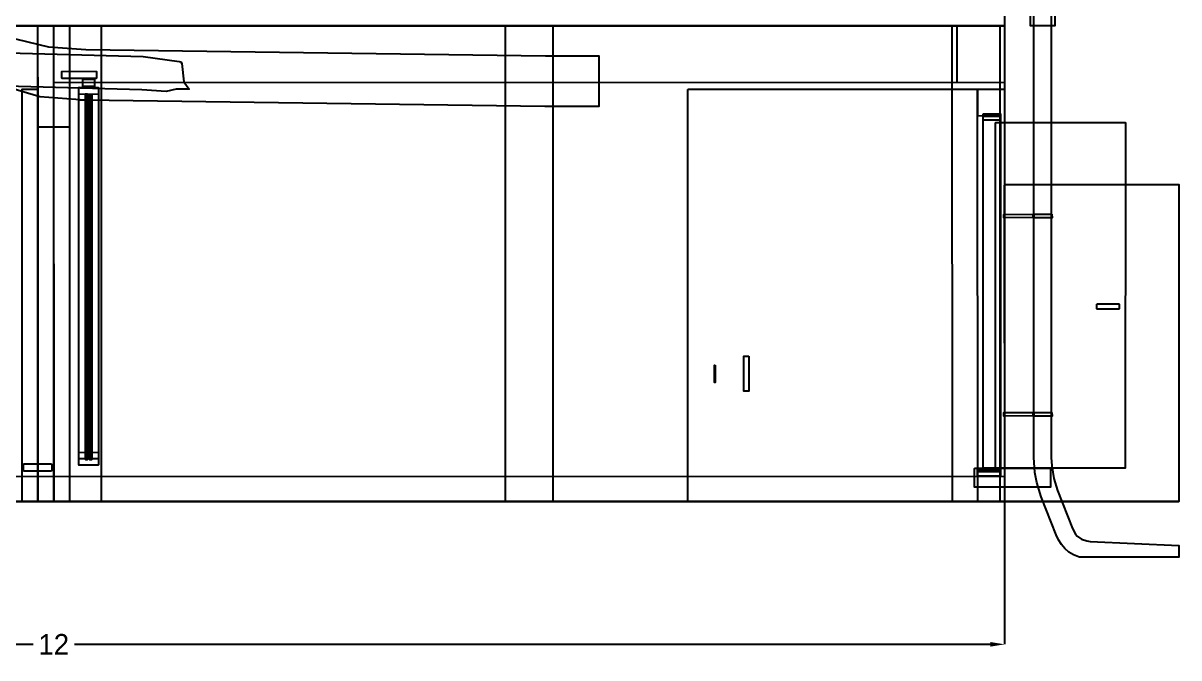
# Model space of a CAD drawing. Header units: metres. Extents: x 359.6 to 413.1, y -1 to 8.9.
# Drawn here: x 405.81 to 413.1, y -0.99 to 3.02 of the extents above; entities that cross this region are included whole.
import ezdxf

# ---------------------------------------------------------------- set-up
doc = ezdxf.new("R2010")
doc.units = ezdxf.units.M
doc.layers.add('COTAS', color=4, linetype='Continuous')
doc.layers.add('VISTA', color=8, linetype='Continuous')
doc.dimstyles.get("Standard").update_dxf_attribs({"dimtxt": 2.5, "dimasz": 2.5, "dimexe": 1.25, "dimexo": 0.625, "dimtad": 1, "dimcen": 2.5, "dimazin": 3, "dimtfac": 1, "dimtmove": 0, "dimatfit": 3})

# ---------------------------------------------------------------- blocks, each defined once
blk = doc.blocks.new('_CLOSEDFILLED')
at = {"color": 0, "linetype": 'BYBLOCK'}
blk.add_solid([(-1, 0.164), (0, 0), (-1, -0.164)], dxfattribs=at)
blk = doc.blocks.new('*D2')
for p, q in [((400, 0), (400, -0.9)), ((412, 0), (412, -0.9)), ((400.09, -0.9), (405.87, -0.9)), ((406.13, -0.9), (411.91, -0.9))]:
    blk.add_line(p, q)
at = {"layer": 'Defpoints'}
for p in [(400, 0), (412, 0), (400, -0.9)]:
    blk.add_point(p, dxfattribs=at)
at = {"layer": 'COTAS', "xscale": 0.09, "yscale": 0.09, "rotation": 180}
blk.add_blockref('_CLOSEDFILLED', (400, -0.9), dxfattribs=at)
at = {"layer": 'COTAS', "xscale": 0.09, "yscale": 0.09}
blk.add_blockref('_CLOSEDFILLED', (412, -0.9), dxfattribs=at)
at = {"layer": 'COTAS', "insert": (406, -0.9), "char_height": 0.13, "attachment_point": 5}
blk.add_mtext('12', dxfattribs=at)

msp = doc.modelspace()

# ---------------------------------------------------------------- linework, layer by layer
at = {"layer": 'VISTA'}
msp.add_line((399.6, 0), (413.1, 0), dxfattribs=at)
for points in [[(405.73, 8.7), (405.73, 3.13), (405.722639, 2.997972), (405.706949, 2.925148), (405.767016, 2.914248), (405.967277, 2.867657), (406.203037, 2.849971), (409.101975, 2.809988), (409.44, 2.81), (409.44, 2.49), (409.098025, 2.490012), (406.196962, 2.530029), (405.912724, 2.552343), (405.592983, 2.645752), (405.579212, 2.828046), (405.417361, 2.902028), (405.41, 3.13), (405.41, 8.7), (405.73, 8.7)], [(412.316999, 3.29), (412.316999, 3), (412.163, 3), (412.163, 3.29), (412.316999, 3.29)], [(412, 3.2), (412, 3), (400, 3), (400, 3.2), (412, 3.2)], [(400, 2.9955), (400.001895, 2.999169), (405.9955, 3), (405.999169, 2.998105), (406, 0.0045), (405.998105, 0.000831), (400.001318, 0.001318), (400, 2.9955)], [(400, 2.9955), (400.0045, 3), (411.995501, 3), (412, 2.9955), (412, 0.0045), (411.995501, 0), (400.0045, 0), (400, 0.0045), (400, 2.9955)], [(405.9, 2.9955), (405.9045, 3), (406.0955, 3), (406.1, 2.9955), (406.1, 0.0045), (406.0955, 0), (405.901318, 0.001318), (405.9, 2.9955)], [(405.9, 2.9955), (405.9045, 3), (406.0955, 3), (406.1, 2.9955), (406.1, 2.3645), (406.0955, 2.36), (405.901318, 2.361318), (405.9, 2.9955)], [(405.9, 3), (406.1, 3), (406.1, 0), (405.9, 0), (405.9, 3)], [(406, 2.9955), (406.0045, 3), (406.2955, 3), (406.3, 2.9955), (406.3, 0.0045), (406.2955, 0), (406.001318, 0.001318), (406, 2.9955)], [(406, 2.9955), (406.0045, 3), (411.995501, 3), (412, 2.9955), (412, 2.6445), (411.995501, 2.64), (406.001318, 2.641318), (406, 2.9955)], [(408.85, 2.9983), (408.8517, 3), (409.1483, 3), (409.15, 2.9983), (409.15, 0.0017), (409.1483, 0), (408.850848, 0.0005), (408.85, 2.9983)], [(411.67, 2.9955), (411.6745, 3), (411.9655, 3), (411.969999, 2.9955), (411.969999, 0.0045), (411.9655, 0), (411.671318, 0.001318), (411.67, 2.9955)], [(411.700831, 2.998105), (411.7045, 3), (411.998106, 2.999169), (412, 2.9955), (411.999169, 2.641895), (411.995501, 2.64), (411.701319, 2.641318), (411.700831, 2.998105)], [(406.202343, 2.813426), (406.202343, 2.813426), (406.202343, 2.813426), (406.202343, 2.813426)], [(406.268, 2.7125), (406.27, 2.7105), (406.27, 2.6695), (406.268, 2.6675), (406.052, 2.6675), (406.05, 2.6695), (406.050586, 2.711914), (406.268, 2.7125)], [(406.268, 2.7125), (406.27, 2.7105), (406.27, 2.6695), (406.268, 2.6675), (406.052, 2.6675), (406.05, 2.6695), (406.050586, 2.711914), (406.268, 2.7125)], [(406.268, 2.7125), (406.27, 2.7105), (406.27, 2.6695), (406.268, 2.6675), (406.052, 2.6675), (406.05, 2.6695), (406.050586, 2.711914), (406.268, 2.7125)], [(406.268, 2.7125), (406.27, 2.7105), (406.27, 2.6695), (406.268, 2.6675), (406.052, 2.6675), (406.05, 2.6695), (406.050586, 2.711914), (406.268, 2.7125)], [(406.268, 2.7125), (406.27, 2.7105), (406.27, 2.6695), (406.268, 2.6675), (406.052, 2.6675), (406.05, 2.6695), (406.050586, 2.711914), (406.268, 2.7125)], [(406.2575, 2.6625), (406.2575, 2.6175), (406.1825, 2.6175), (406.1825, 2.6625), (406.2575, 2.6625)], [(405.9, 2.6), (405.9, 0), (405.8, 0), (405.8, 2.6), (405.9, 2.6)], [(406.158672, 2.609828), (406.1615, 2.611), (406.280816, 2.610261), (406.2825, 2.607), (406.281762, 2.530684), (406.2785, 2.529), (406.159184, 2.529738), (406.1575, 2.533), (406.158672, 2.609828)], [(406.158672, 2.609828), (406.1615, 2.611), (406.280816, 2.610261), (406.2825, 2.607), (406.281762, 2.530684), (406.2785, 2.529), (406.159184, 2.529738), (406.1575, 2.533), (406.158672, 2.609828)], [(406.2785, 2.57), (406.281329, 2.568828), (406.2825, 2.566), (406.2825, 0.274), (406.281329, 0.271172), (406.2785, 0.27), (406.1615, 0.27), (406.158672, 0.271172), (406.1575, 0.274), (406.158672, 2.568828), (406.2785, 2.57)], [(406.2785, 2.57), (406.281329, 2.568828), (406.2825, 2.566), (406.2825, 0.274), (406.281329, 0.271172), (406.2785, 0.27), (406.1615, 0.27), (406.158672, 0.271172), (406.1575, 0.274), (406.158672, 2.568828), (406.2785, 2.57)], [(406.2785, 2.57), (406.281329, 2.568828), (406.2825, 2.566), (406.2825, 0.274), (406.281329, 0.271172), (406.2785, 0.27), (406.1615, 0.27), (406.158672, 0.271172), (406.1575, 0.274), (406.158672, 2.568828), (406.2785, 2.57)], [(406.2785, 2.57), (406.281329, 2.568828), (406.2825, 2.566), (406.2825, 0.274), (406.281329, 0.271172), (406.2785, 0.27), (406.1615, 0.27), (406.158672, 0.271172), (406.1575, 0.274), (406.158672, 2.568828), (406.2785, 2.57)], [(406.159191, 2.609309), (406.159706, 2.609528), (406.158973, 2.609528), (406.159191, 2.609309)], [(406.159191, 2.609309), (406.159706, 2.609528), (406.158973, 2.609528), (406.159191, 2.609309)], [(406.158973, 2.567795), (406.159706, 2.568528), (406.159191, 2.568309), (406.158973, 2.567795)], [(406.158973, 2.567795), (406.159706, 2.568528), (406.159191, 2.568309), (406.158973, 2.567795)], [(406.158973, 2.567795), (406.159706, 2.568528), (406.159191, 2.568309), (406.158973, 2.567795)], [(406.158973, 2.567795), (406.159706, 2.568528), (406.159191, 2.568309), (406.158973, 2.567795)], [(406.2025, 2.57), (406.2025, 2.558), (406.2005, 2.558), (406.2005, 2.57), (406.2025, 2.57)], [(406.2025, 2.57), (406.2025, 2.558), (406.2005, 2.558), (406.2005, 2.57), (406.2025, 2.57)], [(406.2025, 2.558), (406.2025, 0.282), (406.2005, 0.282), (406.2005, 2.558), (406.2025, 2.558)], [(406.2025, 2.558), (406.2025, 0.282), (406.2005, 0.282), (406.2005, 2.558), (406.2025, 2.558)], [(406.2025, 2.558), (406.2025, 0.282), (406.2005, 0.282), (406.2005, 2.558), (406.2025, 2.558)], [(406.2025, 2.558), (406.2025, 0.282), (406.2005, 0.282), (406.2005, 2.558), (406.2025, 2.558)], [(406.2115, 2.57), (406.2115, 0.27), (406.2025, 0.27), (406.2025, 2.57), (406.2115, 2.57)], [(406.2115, 2.57), (406.2115, 0.27), (406.2025, 0.27), (406.2025, 2.57), (406.2115, 2.57)], [(406.2135, 2.57), (406.2135, 2.558), (406.2115, 2.558), (406.2115, 2.57), (406.2135, 2.57)], [(406.2135, 2.57), (406.2135, 2.558), (406.2115, 2.558), (406.2115, 2.57), (406.2135, 2.57)], [(406.2135, 2.558), (406.2135, 0.282), (406.2115, 0.282), (406.2115, 2.558), (406.2135, 2.558)], [(406.2135, 2.558), (406.2135, 0.282), (406.2115, 0.282), (406.2115, 2.558), (406.2135, 2.558)], [(406.2135, 2.558), (406.2135, 0.282), (406.2115, 0.282), (406.2115, 2.558), (406.2135, 2.558)], [(406.2135, 2.558), (406.2135, 0.282), (406.2115, 0.282), (406.2115, 2.558), (406.2135, 2.558)], [(406.2285, 2.56655), (406.2285, 2.55455), (406.226501, 2.55455), (406.226501, 2.56655), (406.2285, 2.56655)], [(406.2285, 2.56655), (406.2285, 2.55455), (406.226501, 2.55455), (406.226501, 2.56655), (406.2285, 2.56655)], [(406.2285, 2.55455), (406.2285, 0.28545), (406.226501, 0.28545), (406.226501, 2.55455), (406.2285, 2.55455)], [(406.2285, 2.55455), (406.2285, 0.28545), (406.226501, 0.28545), (406.226501, 2.55455), (406.2285, 2.55455)], [(406.2285, 2.55455), (406.2285, 0.28545), (406.226501, 0.28545), (406.226501, 2.55455), (406.2285, 2.55455)], [(406.2285, 2.55455), (406.2285, 0.28545), (406.226501, 0.28545), (406.226501, 2.55455), (406.2285, 2.55455)], [(406.2375, 2.56655), (406.2375, 0.27345), (406.2285, 0.27345), (406.2285, 2.56655), (406.2375, 2.56655)], [(406.2375, 2.56655), (406.2375, 0.27345), (406.2285, 0.27345), (406.2285, 2.56655), (406.2375, 2.56655)], [(406.2395, 2.56655), (406.2395, 2.55455), (406.2375, 2.55455), (406.2375, 2.56655), (406.2395, 2.56655)], [(406.2395, 2.56655), (406.2395, 2.55455), (406.2375, 2.55455), (406.2375, 2.56655), (406.2395, 2.56655)], [(406.2395, 2.55455), (406.2395, 0.28545), (406.2375, 0.28545), (406.2375, 2.55455), (406.2395, 2.55455)], [(406.2395, 2.55455), (406.2395, 0.28545), (406.2375, 0.28545), (406.2375, 2.55455), (406.2395, 2.55455)], [(406.2395, 2.55455), (406.2395, 0.28545), (406.2375, 0.28545), (406.2375, 2.55455), (406.2395, 2.55455)], [(406.2395, 2.55455), (406.2395, 0.28545), (406.2375, 0.28545), (406.2375, 2.55455), (406.2395, 2.55455)], [(406.281028, 2.609528), (406.280295, 2.609528), (406.28081, 2.609309), (406.281028, 2.609528)], [(406.281028, 2.609528), (406.280295, 2.609528), (406.28081, 2.609309), (406.281028, 2.609528)], [(406.280295, 2.568528), (406.281028, 2.567795), (406.281028, 2.568528), (406.280295, 2.568528)], [(406.280295, 2.568528), (406.281028, 2.567795), (406.281028, 2.568528), (406.280295, 2.568528)], [(406.280295, 2.568528), (406.281028, 2.567795), (406.281028, 2.568528), (406.280295, 2.568528)], [(406.280295, 2.568528), (406.281028, 2.567795), (406.281028, 2.568528), (406.280295, 2.568528)], [(410.000831, 2.598105), (410.0045, 2.6), (411.998105, 2.599169), (412, 2.5955), (411.999169, 0.001895), (411.9955, 0), (410.001318, 0.001318), (410.000831, 2.598105)], [(411.83, 2.5955), (411.834499, 2.6), (411.9655, 2.6), (411.969999, 2.5955), (411.969999, 0.0045), (411.9655, 0), (411.831318, 0.001318), (411.83, 2.5955)], [(411.83, 2.5955), (411.834499, 2.6), (411.9655, 2.6), (411.969999, 2.5955), (411.969999, 0.0045), (411.9655, 0), (411.831318, 0.001318), (411.83, 2.5955)], [(411.830831, 2.598105), (411.834499, 2.6), (411.968104, 2.599169), (411.969999, 2.5955), (411.969169, 2.431895), (411.9655, 2.43), (411.831318, 2.431318), (411.830831, 2.598105)], [(406.159191, 2.53069), (406.158973, 2.531205), (406.158973, 2.530472), (406.159191, 2.53069)], [(406.159191, 2.53069), (406.158973, 2.531205), (406.158973, 2.530472), (406.159191, 2.53069)], [(406.28081, 2.53069), (406.280295, 2.530472), (406.281028, 2.530472), (406.28081, 2.53069)], [(406.28081, 2.53069), (406.280295, 2.530472), (406.281028, 2.530472), (406.28081, 2.53069)], [(411.865, 2.4283), (411.8667, 2.43), (411.9733, 2.43), (411.975, 2.4283), (411.975, 0.2117), (411.9733, 0.21), (411.865849, 0.2105), (411.865, 2.4283)], [(411.865, 2.4283), (411.8667, 2.43), (411.9733, 2.43), (411.975, 2.4283), (411.975, 0.2117), (411.9733, 0.21), (411.865849, 0.2105), (411.865, 2.4283)], [(411.865716, 2.444686), (411.974687, 2.444284), (411.974284, 2.405314), (411.865849, 2.4055), (411.865716, 2.444686)], [(411.943145, 2.388526), (411.945999, 2.39), (412.761025, 2.389354), (412.762499, 2.3865), (412.761853, 0.211474), (412.758999, 0.21), (411.945999, 0.21), (411.943524, 0.211025), (411.943145, 2.388526)], [(411.944245, 2.388254), (411.944245, 2.38897), (411.943529, 2.388254), (411.944245, 2.388254)], [(412.76121, 2.388712), (412.760753, 2.38897), (412.760753, 2.388254), (412.76121, 2.388712)], [(412, 1.9955), (412.004499, 2), (413.1, 2), (413.1, 0.001137), (412.001318, 0.001318), (412, 1.9955)], [(412.184, 1.811), (412.185, 1.79), (411.996, 1.789), (411.995293, 1.810707), (412.184, 1.811)], [(412.299, 1.812), (412.3, 1.789), (412.181, 1.788), (412.180293, 1.811707), (412.299, 1.812)], [(412.299, 1.812), (412.3, 1.789), (412.181, 1.788), (412.180293, 1.811707), (412.299, 1.812)], [(412.584498, 1.246), (412.720498, 1.246), (412.722498, 1.244), (412.722498, 1.216), (412.720498, 1.214), (412.584498, 1.214), (412.582499, 1.216), (412.582499, 1.244), (412.584498, 1.246)], [(410.386, 0.916), (410.386, 0.695), (410.354, 0.695), (410.354, 0.916), (410.386, 0.916)], [(410.174, 0.86), (410.174, 0.75), (410.17, 0.75), (410.17, 0.86), (410.174, 0.86)], [(410.174, 0.86), (410.174, 0.75), (410.17, 0.75), (410.17, 0.86), (410.174, 0.86)], [(412.184, 0.561), (412.185, 0.54), (411.996, 0.539), (411.995293, 0.560707), (412.184, 0.561)], [(412.299, 0.562), (412.3, 0.539), (412.181, 0.538), (412.180293, 0.561707), (412.299, 0.562)], [(412.299, 0.562), (412.3, 0.539), (412.181, 0.538), (412.180293, 0.561707), (412.299, 0.562)], [(406.158672, 0.309828), (406.1615, 0.311), (406.280816, 0.310262), (406.2825, 0.307), (406.281762, 0.230684), (406.2785, 0.229), (406.159184, 0.229738), (406.1575, 0.233), (406.158672, 0.309828)], [(406.158672, 0.309828), (406.1615, 0.311), (406.280816, 0.310262), (406.2825, 0.307), (406.281762, 0.230684), (406.2785, 0.229), (406.159184, 0.229738), (406.1575, 0.233), (406.158672, 0.309828)], [(406.159191, 0.309309), (406.159706, 0.309528), (406.158973, 0.309528), (406.159191, 0.309309)], [(406.159191, 0.309309), (406.159706, 0.309528), (406.158973, 0.309528), (406.159191, 0.309309)], [(406.281028, 0.309528), (406.280295, 0.309528), (406.28081, 0.309309), (406.281028, 0.309528)], [(406.281028, 0.309528), (406.280295, 0.309528), (406.28081, 0.309309), (406.281028, 0.309528)], [(405.808, 0.1985), (405.808, 0.2315), (405.809757, 0.235743), (405.814, 0.2375), (405.982, 0.2375), (405.986242, 0.235743), (405.988, 0.2315), (405.988, 0.1985), (405.986242, 0.194257), (405.982, 0.1925), (405.814, 0.1925), (405.809757, 0.194257), (405.808, 0.1985)], [(405.808, 0.1985), (405.808, 0.2315), (405.809757, 0.235743), (405.814, 0.2375), (405.982, 0.2375), (405.986242, 0.235743), (405.988, 0.2315), (405.988, 0.1985), (405.986242, 0.194257), (405.982, 0.1925), (405.814, 0.1925), (405.809757, 0.194257), (405.808, 0.1985)], [(406.159706, 0.271472), (406.158973, 0.272205), (406.158973, 0.271472), (406.159706, 0.271472)], [(406.159706, 0.271472), (406.158973, 0.272205), (406.158973, 0.271472), (406.159706, 0.271472)], [(406.159706, 0.271472), (406.158973, 0.272205), (406.158973, 0.271472), (406.159706, 0.271472)], [(406.159706, 0.271472), (406.158973, 0.272205), (406.158973, 0.271472), (406.159706, 0.271472)], [(406.159191, 0.230691), (406.158973, 0.231205), (406.158973, 0.230472), (406.159191, 0.230691)], [(406.159191, 0.230691), (406.158973, 0.231205), (406.158973, 0.230472), (406.159191, 0.230691)], [(406.2025, 0.282), (406.2025, 0.27), (406.2005, 0.27), (406.2005, 0.282), (406.2025, 0.282)], [(406.2025, 0.282), (406.2025, 0.27), (406.2005, 0.27), (406.2005, 0.282), (406.2025, 0.282)], [(406.2115, 0.27), (406.2115, 0.264), (406.2025, 0.264), (406.2025, 0.27), (406.2115, 0.27)], [(406.2115, 0.27), (406.2115, 0.264), (406.2025, 0.264), (406.2025, 0.27), (406.2115, 0.27)], [(406.2115, 0.27), (406.2115, 0.264), (406.2025, 0.264), (406.2025, 0.27), (406.2115, 0.27)], [(406.2115, 0.27), (406.2115, 0.264), (406.2025, 0.264), (406.2025, 0.27), (406.2115, 0.27)], [(406.2135, 0.282), (406.2135, 0.27), (406.2115, 0.27), (406.2115, 0.282), (406.2135, 0.282)], [(406.2135, 0.282), (406.2135, 0.27), (406.2115, 0.27), (406.2115, 0.282), (406.2135, 0.282)], [(406.2285, 0.28545), (406.2285, 0.27345), (406.226501, 0.27345), (406.226501, 0.28545), (406.2285, 0.28545)], [(406.2285, 0.28545), (406.2285, 0.27345), (406.226501, 0.27345), (406.226501, 0.28545), (406.2285, 0.28545)], [(406.2375, 0.27345), (406.2375, 0.26745), (406.2285, 0.26745), (406.2285, 0.27345), (406.2375, 0.27345)], [(406.2375, 0.27345), (406.2375, 0.26745), (406.2285, 0.26745), (406.2285, 0.27345), (406.2375, 0.27345)], [(406.2375, 0.27345), (406.2375, 0.26745), (406.2285, 0.26745), (406.2285, 0.27345), (406.2375, 0.27345)], [(406.2375, 0.27345), (406.2375, 0.26745), (406.2285, 0.26745), (406.2285, 0.27345), (406.2375, 0.27345)], [(406.2375, 0.26745), (406.2375, 0.264), (406.2285, 0.264), (406.2285, 0.26745), (406.2375, 0.26745)], [(406.2375, 0.26745), (406.2375, 0.264), (406.2285, 0.264), (406.2285, 0.26745), (406.2375, 0.26745)], [(406.2375, 0.26745), (406.2375, 0.264), (406.2285, 0.264), (406.2285, 0.26745), (406.2375, 0.26745)], [(406.2375, 0.26745), (406.2375, 0.264), (406.2285, 0.264), (406.2285, 0.26745), (406.2375, 0.26745)], [(406.2395, 0.28545), (406.2395, 0.27345), (406.2375, 0.27345), (406.2375, 0.28545), (406.2395, 0.28545)], [(406.2395, 0.28545), (406.2395, 0.27345), (406.2375, 0.27345), (406.2375, 0.28545), (406.2395, 0.28545)], [(406.28081, 0.230691), (406.280295, 0.230472), (406.281028, 0.230472), (406.28081, 0.230691)], [(406.28081, 0.230691), (406.280295, 0.230472), (406.281028, 0.230472), (406.28081, 0.230691)], [(406.281028, 0.271472), (406.281028, 0.272205), (406.28081, 0.271691), (406.281028, 0.271472)], [(406.281028, 0.271472), (406.281028, 0.272205), (406.28081, 0.271691), (406.281028, 0.271472)], [(406.281028, 0.271472), (406.281028, 0.272205), (406.28081, 0.271691), (406.281028, 0.271472)], [(406.281028, 0.271472), (406.281028, 0.272205), (406.28081, 0.271691), (406.281028, 0.271472)], [(411.995501, 0.16), (412, 0.1555), (412, 0.0045), (411.995501, 0), (400.0045, 0), (400, 0.0045), (400.001318, 0.158682), (411.995501, 0.16)], [(411.814, 0.21), (412.286, 0.21), (412.288829, 0.208828), (412.29, 0.206), (412.29, 0.094), (412.288829, 0.091172), (412.286, 0.09), (411.814, 0.09), (411.811172, 0.091172), (411.81, 0.094), (411.810739, 0.208316), (411.814, 0.21)], [(411.81169, 0.208309), (411.812205, 0.208528), (411.811473, 0.208528), (411.81169, 0.208309)], [(411.975, 0.21), (411.975, 0.2), (411.83, 0.2), (411.83, 0.21), (411.975, 0.21)], [(411.975, 0.2), (411.975, 0.192), (411.83, 0.192), (411.83, 0.2), (411.975, 0.2)], [(411.975, 0.192), (411.975, 0.19), (411.83, 0.19), (411.83, 0.192), (411.975, 0.192)], [(411.975, 0.19), (411.975, 0.16), (411.83, 0.16), (411.83, 0.19), (411.975, 0.19)], [(411.943526, 0.211364), (411.943788, 0.211288), (411.943526, 0.211364), (411.943526, 0.211364)], [(411.944245, 0.21103), (411.944245, 0.211746), (411.943529, 0.211746), (411.944245, 0.21103)], [(412.288527, 0.208528), (412.287795, 0.208528), (412.28831, 0.208309), (412.288527, 0.208528)], [(412.760753, 0.21103), (412.761469, 0.211746), (412.760753, 0.211746), (412.760753, 0.21103)], [(412.761472, 0.211364), (412.76121, 0.211288), (412.761472, 0.211364), (412.761472, 0.211364)], [(411.81169, 0.091691), (411.811473, 0.092205), (411.811473, 0.091472), (411.81169, 0.091691)], [(412.28831, 0.091691), (412.287795, 0.091472), (412.288527, 0.091472), (412.28831, 0.091691)]]:
    msp.add_lwpolyline(points, close=True, dxfattribs=at)
for points in [[(412.295, 5.980529), (412.295, 0.278558), (412.297466, 0.224861), (412.310381, 0.14628), (412.334466, 0.069521), (412.427899, -0.169257), (412.447388, -0.2057), (412.458563, -0.21877), (412.484591, -0.237529), (412.519061, -0.248457), (412.540786, -0.250751), (413.1, -0.27664), (413.1, -0.35), (412.473149, -0.35), (412.466393, -0.34836), (412.435118, -0.335673), (412.40637, -0.318308), (412.380756, -0.296511), (412.358709, -0.270781), (412.34036, -0.241679), (412.3257, -0.209943), (412.231935, 0.029679), (412.203369, 0.120813), (412.191607, 0.183145), (412.184999, 0.278545), (412.184999, 5.980517)], [(405.47637, 2.834806), (406.564078, 2.80492), (406.79076, 2.77482), (406.801004, 2.771589), (406.807774, 2.762117), (406.81991, 2.646747), (406.855, 2.6), (406.772582, 2.59903), (406.70924, 2.58518), (406.555922, 2.59508), (405.46363, 2.625194)]]:
    msp.add_lwpolyline(points, dxfattribs=at)

# ---------------------------------------------------------------- dimensions: what is measured, and where the dimension line sits
at = {"layer": 'COTAS'}
dim = msp.add_linear_dim(base=(400, -0.9), p1=(400, 0), p2=(412, 0), dimstyle='Standard', override={"dimtxt": 0.13, "dimasz": 0.09}, dxfattribs=at)
dim.commit()
dim.dimension.update_dxf_attribs({"geometry": '*D2', "text_midpoint": (406, -0.9)})

doc.saveas('drawing.dxf')
